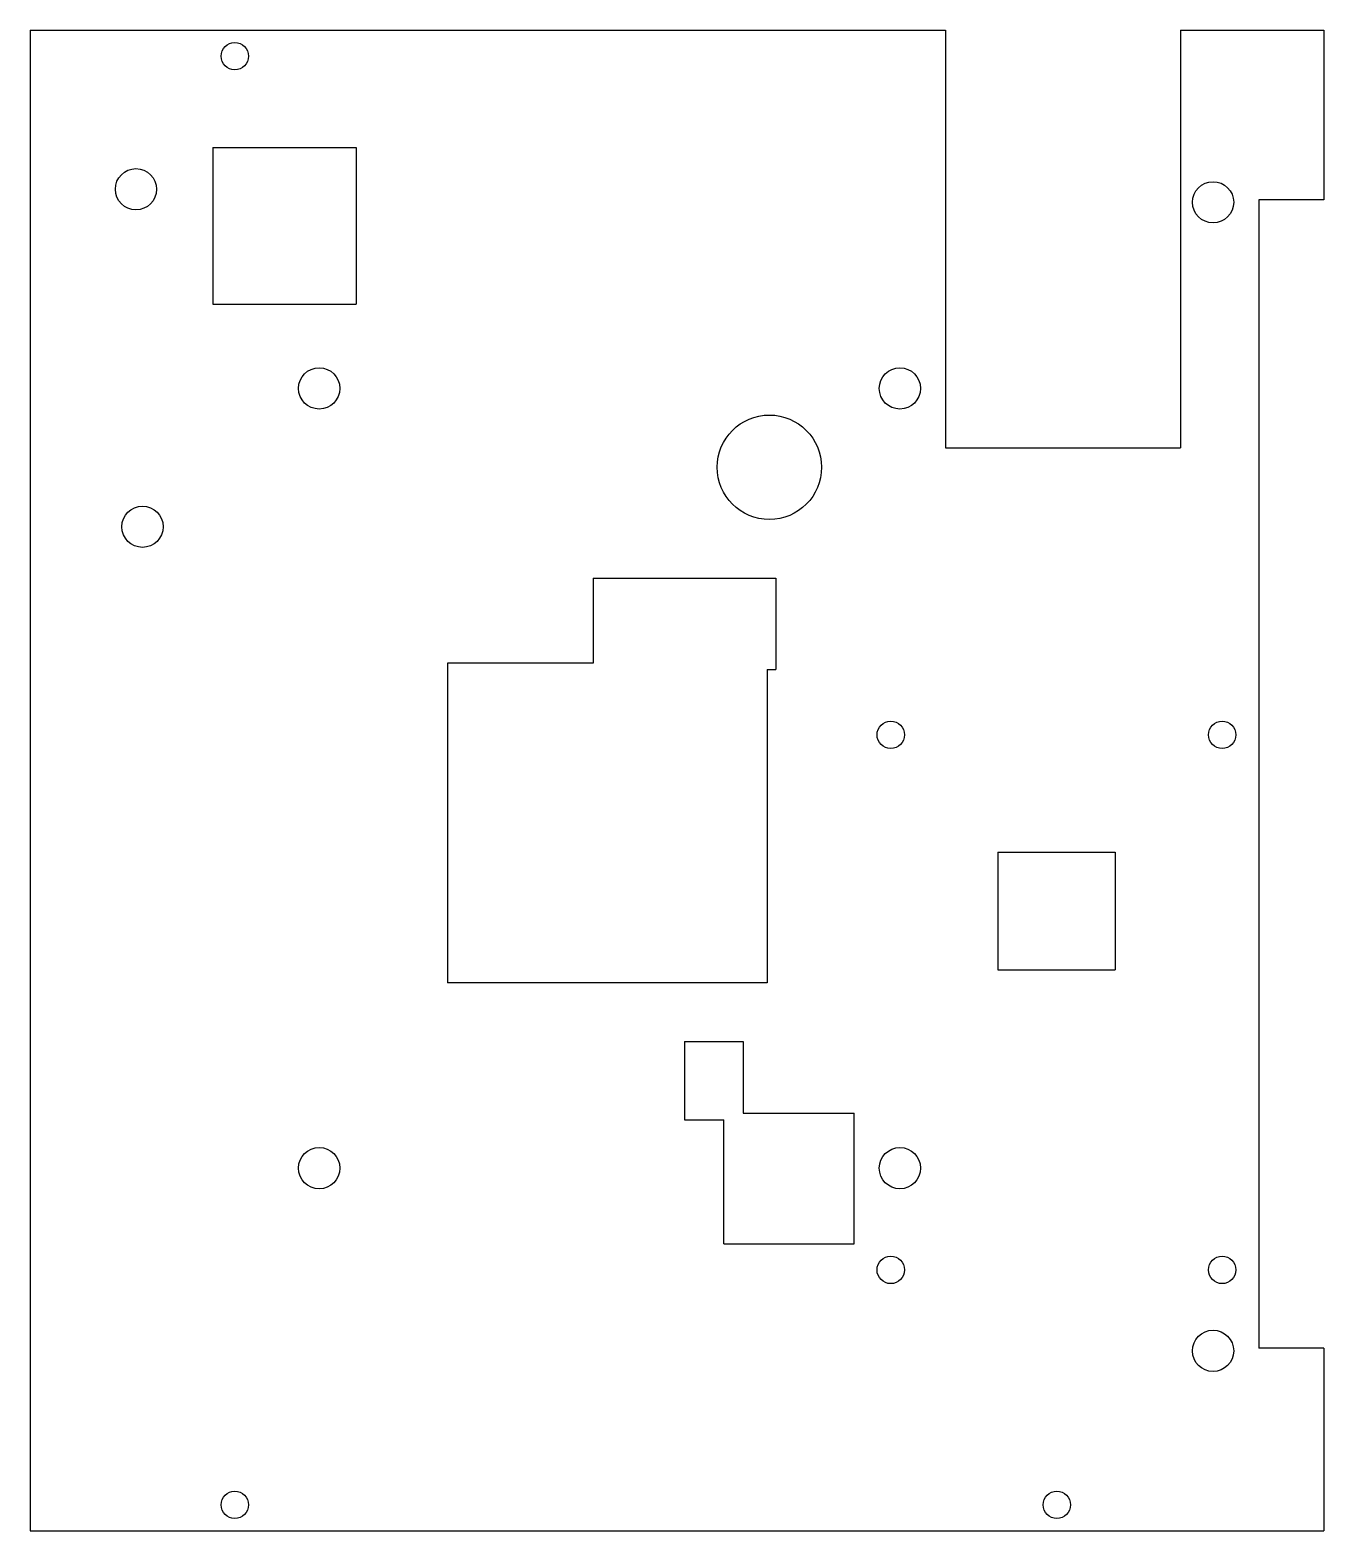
# Model space of a CAD drawing. Header units: millimetres. Extents: x 0 to 99, y -115 to 0.
import ezdxf

# ---------------------------------------------------------------- set-up
doc = ezdxf.new("R2010")
doc.units = ezdxf.units.MM

msp = doc.modelspace()

# ---------------------------------------------------------------- linework, layer by layer
at = {"color": 7, "linetype": 'Continuous', "lineweight": 25}
for p, q in [((0, 0), (70.16, 0)), ((0, 0), (0, -115)), ((70.16, 0), (70.16, -32)), ((88.16, 0), (99.16, 0)), ((88.16, 0), (88.16, -32)), ((99.16, 0), (99.16, -13)), ((14, -9), (25, -9)), ((14, -9), (14, -21)), ((25, -9), (25, -21)), ((94.16, -13), (94.16, -101)), ((99.16, -13), (94.16, -13)), ((14, -21), (25, -21)), ((70.16, -32), (88.16, -32)), ((43.16, -42), (43.16, -48.5)), ((43.16, -42), (57.16, -42)), ((57.16, -42), (57.16, -49)), ((32, -48.5), (32, -73)), ((43.16, -48.5), (32, -48.5)), ((56.5, -49), (57.16, -49)), ((56.5, -49), (56.5, -73)), ((74.16, -63), (83.16, -63)), ((74.16, -63), (74.16, -72)), ((83.16, -63), (83.16, -72)), ((74.16, -72), (83.16, -72)), ((56.5, -73), (32, -73)), ((50.16, -77.5), (50.16, -83.5)), ((50.16, -77.5), (54.66, -77.5)), ((54.66, -77.5), (54.66, -83)), ((50.16, -83.5), (53.16, -83.5)), ((53.16, -93), (53.16, -83.5)), ((54.66, -83), (63.16, -83)), ((63.16, -93), (63.16, -83)), ((53.16, -93), (63.16, -93)), ((99.16, -101), (94.16, -101)), ((99.16, -101), (99.16, -115)), ((0, -115), (99.16, -115))]:
    msp.add_line(p, q, dxfattribs=at)
for centre, radius in [((15.69, -2), 1.05), ((8.12, -12.2), 1.58), ((90.66, -13.2), 1.58), ((22.16, -27.46), 1.58), ((66.66, -27.46), 1.58), ((56.66, -33.5), 4), ((8.62, -38.06), 1.58), ((65.96, -54), 1.05), ((91.36, -54), 1.05), ((22.16, -87.2), 1.58), ((66.66, -87.2), 1.58), ((65.96, -95), 1.05), ((91.36, -95), 1.05), ((90.66, -101.2), 1.58), ((15.69, -113), 1.05), ((78.69, -113), 1.05)]:
    msp.add_circle(centre, radius, dxfattribs=at)

doc.saveas('drawing.dxf')
